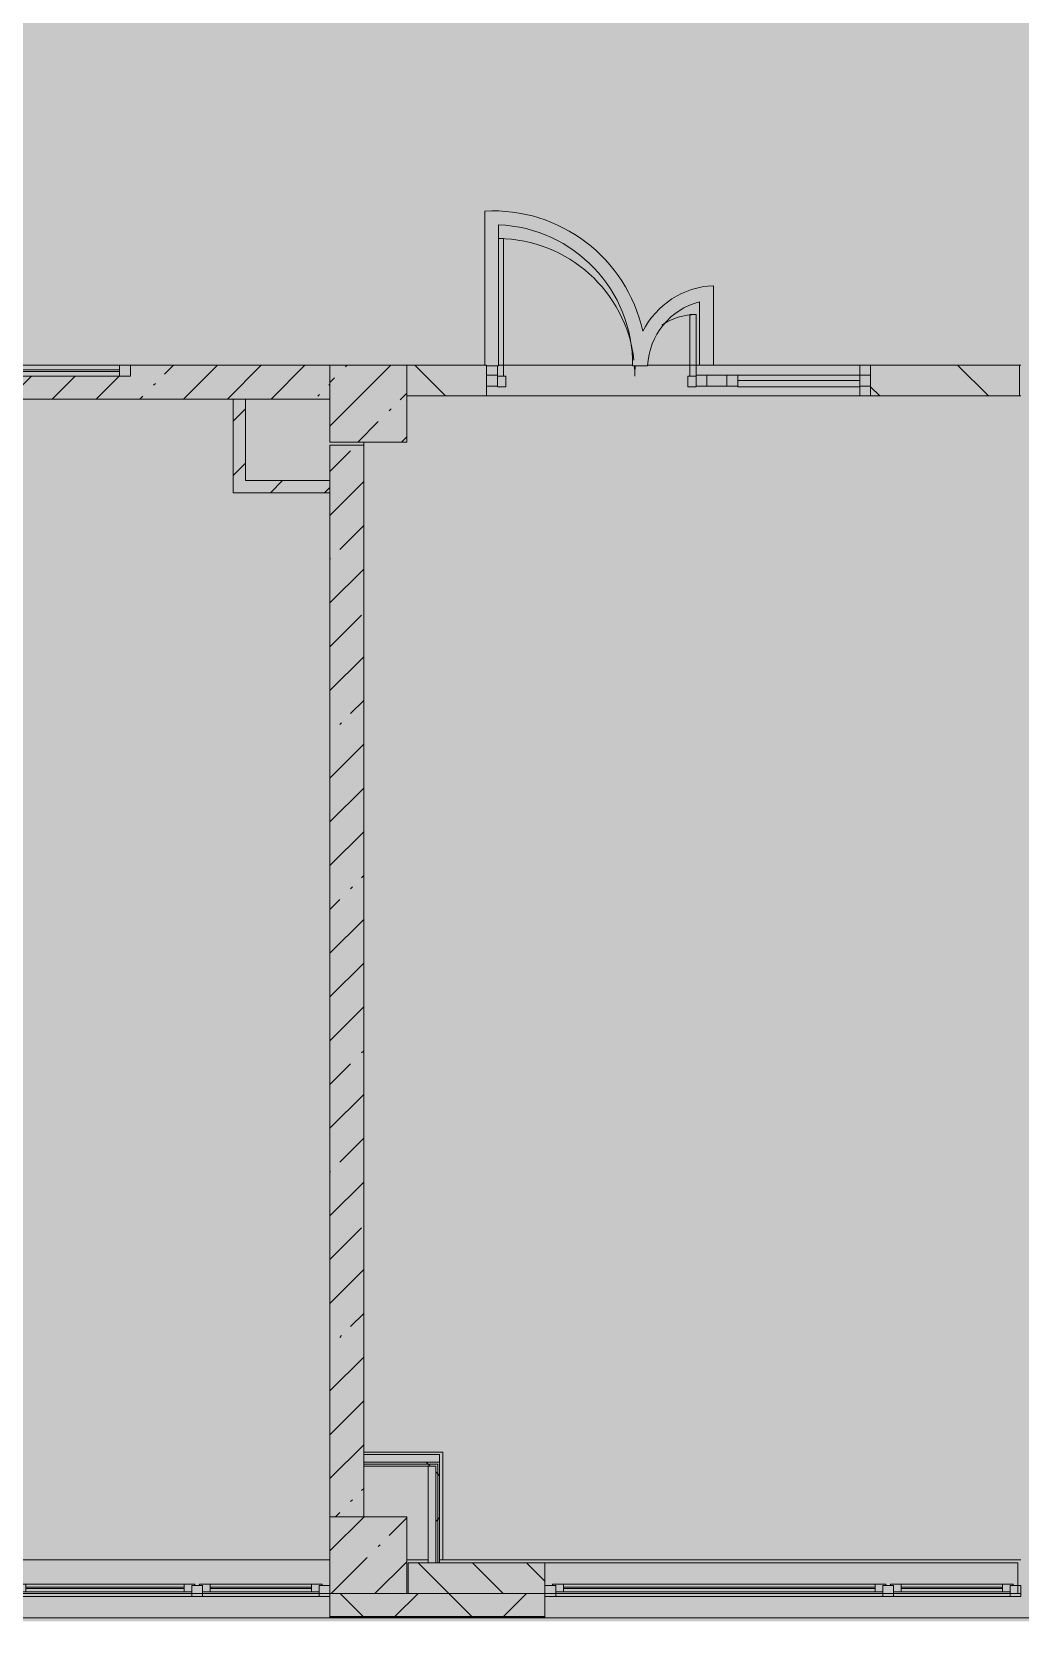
# Model space of a CAD drawing. Header units: millimetres. Extents: x 35157 to 232994, y -8553 to 29000.
# Drawn here: x 151452 to 157889, y -280 to 10072 of the extents above; entities that cross this region are included whole.
import ezdxf

# ---------------------------------------------------------------- set-up
doc = ezdxf.new("R2010")
doc.units = ezdxf.units.MM
doc.layers.add('A-DETL-GENF-2', color=7, linetype='Continuous', lineweight=9, true_color=0xc0c0c0, transparency=0.4)
for name, color, linetype, lineweight, true_color in [('A-DETL-GENF-5', 7, 'Continuous', 5, 0xb7b7b7), ('A-DOOR-4', 7, 'Continuous', 5, 0xe2e2e2), ('A-DOOR-5', 7, 'Continuous', 5, 0xb7b7b7), ('A-FLOR-2', 7, 'Continuous', 5, 0xb7b7b7), ('A-GLAZ-3', 7, 'Continuous', 5, 0x737373), ('A-GLAZ-CURT-3', 7, 'Continuous', 5, 0x737373), ('A-GLAZ-CWMG-4', 7, 'Continuous', 5, 0x737373), ('A-WALL-10', 7, 'Continuous', 9, 0x737373), ('A-WALL-11', 7, 'Continuous', 5, 0x737373), ('I-WALL-21', 7, 'Continuous', 5, 0xe7e7e7), ('I-WALL-24', 7, 'Continuous', 5, 0x737373), ('S-COLS-2', 7, 'Continuous', 5, 0x737373)]:
    doc.layers.add(name, color=color, linetype=linetype, lineweight=lineweight, true_color=true_color)
for name, color, linetype, lineweight in [('A-WALL-9', 7, 'Continuous', 5), ('I-WALL-23', 7, 'Continuous', 5), ('S-COLS-1', 7, 'Continuous', 5)]:
    doc.layers.add(name, color=color, linetype=linetype, lineweight=lineweight)
pattern_1 = [(45, (105984, 0), (-285.123, 285.123), []), (45, (106269.13, 0), (-285.123, 285.123), [504.031, -100.806, 16.764, -84.042])]
pattern_2 = [(45, (105984, 0), (-176.7767, 176.7767), [])]
pattern_3 = [(45, (105984, 0), (-530.33, 530.33), []), (135, (105984, 0), (-530.33, -530.33), [])]

# ---------------------------------------------------------------- blocks, each defined once
blk = doc.blocks.new('BSC_Колонна _Прямоугольная - 500х500-V72-2_4_2_птичка')
at = {"layer": 'S-COLS-1'}
h = blk.add_hatch(dxfattribs=at)
h.set_pattern_fill('FP_73', color=256, style=0, pattern_type=2)
h.set_pattern_definition([(45, (-47660, -7650), (-285.123, 285.123), []), (45, (-47374.88, -7650), (-285.123, 285.123), [504.031, -100.806, 16.764, -84.042])])
h.paths.add_polyline_path([(-250, -250), (250, -250), (250, 250), (-250, 250), (-250, 100)])
at = {"layer": 'S-COLS-2'}
for p, q in [((250, 250), (-250, 250)), ((-250, 250), (-250, -250)), ((250, -250), (250, 250)), ((-250, -250), (250, -250))]:
    blk.add_line(p, q, dxfattribs=at)
blk = doc.blocks.new('BSC_Колонна _Прямоугольная - 500х500-V79-2_4_2_птичка')
at = {"layer": 'S-COLS-1'}
h = blk.add_hatch(dxfattribs=at)
h.set_pattern_fill('FP_80', color=256, style=0, pattern_type=2)
h.set_pattern_definition([(45, (-47660, -150), (-285.123, 285.123), []), (45, (-47374.88, -150), (-285.123, 285.123), [504.031, -100.806, 16.764, -84.042])])
h.paths.add_polyline_path([(-250, -250), (250, -250), (250, 250), (-250, 250), (-250, 80)])
at = {"layer": 'S-COLS-2'}
for p, q in [((250, 250), (-250, 250)), ((-250, 250), (-250, -250)), ((250, -250), (250, 250)), ((-250, -250), (250, -250))]:
    blk.add_line(p, q, dxfattribs=at)
blk = doc.blocks.new('120_Окно_СКБ_2Ст - 120_Окно_СКБ_2Ст 3100х2500 _мал_ створка слева-2_-V112-2_4_2_птичка')
at = {"layer": 'A-GLAZ-3'}
for p, q in [((-1550, -127), (-1550, -57)), ((-1550, -57), (-1480, -57)), ((1550, -57), (-1550, -57)), ((-1480, -57), (-1480, -127)), ((-720, -87), (-1480, -87)), ((-1480, -87), (-1480, -127)), ((-1430, -137), (-1430, -87)), ((-770, -137), (-770, -87)), ((-720, -127), (-720, -57)), ((-720, -57), (-650, -57)), ((-720, -127), (-720, -87)), ((-650, -57), (-650, -127)), ((1480, -87), (-650, -87)), ((-650, -87), (-650, -127)), ((-600, -137), (-600, -87)), ((1430, -137), (1430, -87)), ((1480, -127), (1480, -57)), ((1480, -57), (1550, -57)), ((1480, -127), (1480, -87)), ((1550, -57), (1550, -127)), ((-1480, -127), (-1550, -127)), ((-1550, -127), (-1500, -127)), ((-1480, -127), (-1500, -127)), ((-1500, -127), (-1500, -137)), ((-1500, -137), (-700, -137)), ((-700, -137), (-1500, -137)), ((-1430, -107), (-770, -107)), ((-770, -117), (-1430, -117)), ((-650, -127), (-720, -127)), ((-700, -127), (-720, -127)), ((-700, -127), (-670, -127)), ((-700, -137), (-700, -127)), ((-650, -127), (-670, -127)), ((-670, -127), (-670, -137)), ((-670, -137), (1500, -137)), ((1500, -137), (-670, -137)), ((-600, -107), (1430, -107)), ((1430, -117), (-600, -117)), ((1550, -127), (1480, -127)), ((1500, -127), (1480, -127)), ((1500, -127), (1550, -127)), ((1500, -137), (1500, -127))]:
    blk.add_line(p, q, dxfattribs=at)
blk = doc.blocks.new('120_Окно_СКБ_2Ст - 120_Окно_СКБ_2Ст 2100х2500 _мал створка СЛЕВА_-V114-2_4_2_птичка')
at = {"layer": 'A-GLAZ-3'}
for p, q in [((-1050, -127), (-1050, -57)), ((-1050, -57), (-980, -57)), ((1050, -57), (-1050, -57)), ((-980, -57), (-980, -127)), ((-220, -87), (-980, -87)), ((-980, -87), (-980, -127)), ((-930, -137), (-930, -87)), ((-270, -137), (-270, -87)), ((-220, -127), (-220, -57)), ((-220, -57), (-150, -57)), ((-220, -127), (-220, -87)), ((-150, -57), (-150, -127)), ((980, -87), (-150, -87)), ((-150, -87), (-150, -127)), ((-100, -137), (-100, -87)), ((930, -137), (930, -87)), ((980, -127), (980, -57)), ((980, -57), (1050, -57)), ((980, -127), (980, -87)), ((1050, -57), (1050, -127)), ((-980, -127), (-1050, -127)), ((-1050, -127), (-1000, -127)), ((-980, -127), (-1000, -127)), ((-1000, -127), (-1000, -137)), ((-1000, -137), (-200, -137)), ((-200, -137), (-1000, -137)), ((-930, -107), (-270, -107)), ((-270, -117), (-930, -117)), ((-150, -127), (-220, -127)), ((-200, -127), (-220, -127)), ((-200, -127), (-170, -127)), ((-200, -137), (-200, -127)), ((-150, -127), (-170, -127)), ((-170, -127), (-170, -137)), ((-170, -137), (1000, -137)), ((1000, -137), (-170, -137)), ((-100, -107), (930, -107)), ((930, -117), (-100, -117)), ((1050, -127), (980, -127)), ((1000, -127), (980, -127)), ((1000, -127), (1050, -127)), ((1000, -137), (1000, -127))]:
    blk.add_line(p, q, dxfattribs=at)
blk = doc.blocks.new('120_Окно_СКБ_1Ст - 120_Окно_СКБ_1Ст 400х1200 EI30-24228621-2_4_2_птичка')
at = {"layer": 'A-GLAZ-3'}
for p, q in [((-600, 40), (-600, 110)), ((-600, 110), (-530, 110)), ((600, 110), (-600, 110)), ((-530, 110), (-530, 40)), ((530, 40), (530, 110)), ((530, 110), (600, 110)), ((600, 110), (600, 40)), ((-530, 40), (-600, 40)), ((-600, 40), (600, 40)), ((530, 80), (-530, 80)), ((530, 70), (-530, 70)), ((600, 40), (530, 40))]:
    blk.add_line(p, q, dxfattribs=at)
blk = doc.blocks.new('Прямоугольный импост - 50 x 70 мм-V224-2_4_2_птичка')
at = {"layer": 'A-GLAZ-CWMG-4'}
for p, q in [((-70, 35), (0, 35)), ((-70, -35), (-70, 35)), ((0, 35), (0, -35)), ((0, -35), (-70, -35))]:
    blk.add_line(p, q, dxfattribs=at)
blk = doc.blocks.new('Дверь_Витражная_остекление_ - ДВН_ДАО_Главный вход_1200 в свету-V232-2_4_2_птичка')
at = {"layer": 'A-DOOR-4'}
for points in [[(-639, 30), (-607, 30), (-607, 925), (-639, 925), (-639, 97), (-647, 97), (-647, 30)], [(647, 30), (647, 430), (607, 430), (607, 30)]]:
    blk.add_hatch(color=256, dxfattribs=at).paths.add_polyline_path(points)
at = {"layer": 'A-DETL-GENF-5'}
for p, q in [((-607, 925), (-639, 925)), ((-607, 30), (-607, 925)), ((647, 430), (607, 430)), ((607, 430), (607, 30)), ((647, 35), (647, 430)), ((-647, 97), (-647, 35)), ((-647, 30), (-607, 30)), ((-592, 30), (-647, 30)), ((-592, -40), (-592, 30)), ((592, -40), (592, 30)), ((592, 30), (647, 30)), ((607, 30), (647, 30)), ((-647, -40), (-592, -40)), ((647, -40), (592, -40))]:
    blk.add_line(p, q, dxfattribs=at)
at = {"layer": 'A-DOOR-5'}
for p, q in [((647, 430), (647, 35)), ((-647, 97), (-647, 35))]:
    blk.add_line(p, q, dxfattribs=at)
for centre, radius, start, end in [((-647, 30), 895, 6.6442, 89.4744), ((647, 30), 400, 90, 124.0488), ((-647, 30), 895, 360, 4.3606), ((647, 30), 400, 170.1518, 180)]:
    blk.add_arc(centre, radius, start, end, dxfattribs=at)
blk = doc.blocks.new('Системная панель - Стемалит - 40мм-V226-2_4_2_птичка')
at = {"layer": 'A-GLAZ-CURT-3'}
for p, q in [((65, 35), (-65, 35)), ((-65, 35), (-65, -35)), ((65, -35), (65, 35)), ((-65, -35), (65, -35))]:
    blk.add_line(p, q, dxfattribs=at)
blk = doc.blocks.new('Прямоугольный импост - 50 x 70 мм-V227-2_4_2_птичка')
at = {"layer": 'A-GLAZ-CWMG-4'}
for p, q in [((-35, 35), (35, 35)), ((-35, -35), (-35, 35)), ((35, 35), (35, -35)), ((35, -35), (-35, -35))]:
    blk.add_line(p, q, dxfattribs=at)
blk = doc.blocks.new('Прямоугольный импост - 50 x 70 мм-V228-2_4_2_птичка')
at = {"layer": 'A-GLAZ-CWMG-4'}
for p, q in [((0, 35), (-70, 35)), ((-70, 35), (-70, -35)), ((0, -35), (0, 35)), ((-70, -35), (0, -35))]:
    blk.add_line(p, q, dxfattribs=at)
blk = doc.blocks.new('Системная панель - Стекло - 40мм-V233-2_4_2_птичка')
at = {"layer": 'A-GLAZ-CURT-3'}
for p, q in [((397.5, 0), (-397.5, 0)), ((-397.5, 0), (-397.5, -40)), ((397.5, -40), (397.5, 0)), ((-397.5, -40), (397.5, -40))]:
    blk.add_line(p, q, dxfattribs=at)
blk = doc.blocks.new('Прямоугольный импост - 50 x 70 мм-V230-2_4_2_птичка')
at = {"layer": 'A-GLAZ-CWMG-4'}
for p, q in [((-35, 35), (35, 35)), ((-35, -35), (-35, 35)), ((35, 35), (35, -35)), ((35, -35), (-35, -35))]:
    blk.add_line(p, q, dxfattribs=at)
blk = doc.blocks.new('Прямоугольный импост - 50 x 70 мм-V231-2_4_2_птичка')
at = {"layer": 'A-GLAZ-CWMG-4'}
blk.add_line((41991, 7835), (41196, 7835), dxfattribs=at)

msp = doc.modelspace()

# ---------------------------------------------------------------- hatches: boundary and pattern name
at = {"layer": 'A-DETL-GENF-2'}
msp.add_hatch(color=256, dxfattribs=at).paths.add_polyline_path([(181824.9, -280), (181844, -280), (181844, 3300), (190844, 3300), (190844, 27350), (147894, 27350), (147894, 23778), (144744, 23778), (144744, -280), (180897.4, -280)])
at = {"layer": 'A-WALL-9'}
h = msp.add_hatch(dxfattribs=at)
h.set_pattern_fill('FP_99', color=256, style=0, pattern_type=2)
h.set_pattern_definition([(135, (105984, 0), (-176.7767, -176.7767), [])])
h.paths.add_polyline_path([(154794, -100), (154794, 100), (153904, 100), (153904, -100), (153999.3, -100)])
h = msp.add_hatch(dxfattribs=at)
h.set_pattern_fill('FP_89', color=256, style=0, pattern_type=2)
h.set_pattern_definition([(45, (105984, 0), (-353.5534, 353.5534), []), (135, (105984, 0), (-353.5534, -353.5534), [])])
h.paths.add_polyline_path([(181684, -250), (181684, -100), (177544, -100), (177544, -250), (180897.4, -250)])
h.paths.add_polyline_path([(175332.3, -250), (176644, -250), (176644, -100), (173044, -100), (173044, -250), (173477.3, -250)])
h.paths.add_polyline_path([(164794, -250), (164794, -100), (164044, -100), (164044, -250), (164202.1, -250)])
h.paths.add_polyline_path([(167912.1, -250), (168044, -250), (168044, -100), (166894, -100), (166894, -250), (166984.6, -250)])
h.paths.add_polyline_path([(162894, -250), (163144, -250), (163144, -100), (162394, -100), (162394, -250), (162810.8, -250)])
h.paths.add_polyline_path([(171144, -250), (172144, -250), (172144, -100), (171144, -100)])
h.paths.add_polyline_path([(159294, -250), (159294, -100), (157894, -100), (157894, -250), (158636.9, -250)])
h.paths.add_polyline_path([(154794, -250), (154794, -100), (153394, -100), (153394, -250), (153999.3, -250)])
h.paths.add_polyline_path([(151216.8, -250), (151294, -250), (151294, -100), (150920.3, -100), (150920.3, -250)])
h.paths.add_polyline_path([(148644, -250), (150020.3, -250), (150020.3, -100), (148644, -100)])
h.paths.add_polyline_path([(145054.9, -250), (145544, -250), (145544, -100), (144744, -100), (144747.9, -250), (145024, -250)])
at = {"layer": 'I-WALL-21'}
for points in [[(154108.1, 755), (154108.1, 805), (153614, 805), (153614, 755), (153999.3, 755)], [(154033.1, 100), (154083.1, 100), (154083.1, 730), (154033.1, 730), (154033.1, 230.5)]]:
    msp.add_hatch(color=256, dxfattribs=at).paths.add_polyline_path(points)
at = {"layer": 'I-WALL-23'}
h = msp.add_hatch(dxfattribs=at)
h.set_pattern_fill('FP_97', color=256, style=0, pattern_type=2)
h.set_pattern_definition(pattern_1)
h.paths.add_polyline_path([(151216.8, 7680), (153394, 7680), (153394, 7900), (152094, 7900), (152094, 7830), (150894, 7830), (150894, 7900), (149394, 7900), (149394, 7680), (150174, 7680)])
h = msp.add_hatch(dxfattribs=at)
h.set_pattern_fill('FP_100', color=256, style=0, pattern_type=2)
h.set_pattern_definition([(135, (105984, 0), (-353.5534, -353.5534), [])])
h.paths.add_polyline_path([(156914, 7700), (157884, 7700), (157884, 7900), (156914, 7900)])
h.paths.add_polyline_path([(153894, 7700), (154414, 7700), (154414, 7900), (153894, 7900), (153894, 7750.3)])
h = msp.add_hatch(dxfattribs=at)
h.set_pattern_fill('FP_101', color=256, style=0, pattern_type=2)
h.set_pattern_definition(pattern_2)
h.paths.add_polyline_path([(152844, 7070), (152844, 7680), (152764, 7680), (152764, 7070)])
h = msp.add_hatch(dxfattribs=at)
h.set_pattern_fill('FP_97', color=256, style=0, pattern_type=2)
h.set_pattern_definition(pattern_1)
h.paths.add_polyline_path([(153394, 400), (153614, 400), (153614, 7380), (153394, 7380), (153394, 554.7)])
h = msp.add_hatch(dxfattribs=at)
h.set_pattern_fill('FP_101', color=256, style=0, pattern_type=2)
h.set_pattern_definition(pattern_2)
h.paths.add_polyline_path([(153394, 7070), (153394, 7150), (152844, 7150), (152844, 7070), (153071.8, 7070)])
h = msp.add_hatch(dxfattribs=at)
h.set_pattern_fill('FP_188', color=256, style=0, pattern_type=2)
h.set_pattern_definition(pattern_3)
h.paths.add_polyline_path([(154095.6, 742.5), (154108.1, 742.5), (154108.1, 755), (153614, 755), (153614, 742.5), (153999.3, 742.5)])
h = msp.add_hatch(dxfattribs=at)
h.set_pattern_fill('FP_188', color=256, style=0, pattern_type=2)
h.set_pattern_definition(pattern_3)
h.paths.add_polyline_path([(154083.1, 730), (154095.6, 730), (154095.6, 742.5), (153614, 742.5), (153614, 730), (154033.1, 730)])
h = msp.add_hatch(dxfattribs=at)
h.set_pattern_fill('FP_188', color=256, style=0, pattern_type=2)
h.set_pattern_definition(pattern_3)
h.paths.add_polyline_path([(154095.6, 100), (154095.6, 730), (154083.1, 730), (154083.1, 100)])
h = msp.add_hatch(dxfattribs=at)
h.set_pattern_fill('FP_188', color=256, style=0, pattern_type=2)
h.set_pattern_definition(pattern_3)
h.paths.add_polyline_path([(154095.6, 100), (154108.1, 100), (154108.1, 742.5), (154095.6, 742.5), (154095.6, 230.5)])

# ---------------------------------------------------------------- linework, layer by layer
at = {"layer": 'A-FLOR-2'}
for p, q in [((154402.1, 8904.6), (154402.1, 7900)), ((154492.1, 7897), (154492.1, 8815.2)), ((155891, 7900), (155891, 8418.4)), ((155801, 8314.2), (155801, 7900)), ((154414, 7897), (154492.1, 7897)), ((154492.1, 7900), (155364.4, 7900)), ((155364.6, 7897), (155462.5, 7897)), ((155462.9, 7900), (156914, 7900)), ((156844, 7900), (155891, 7900)), ((156844, 7835), (156844, 7900)), ((157884, 7900), (157894, 7900)), ((156844, 7700), (156844, 7760)), ((157894, 7700), (157884, 7700)), ((153614, 7400), (153614, 7380)), ((153614, 820), (154128.1, 820)), ((154128.1, 820), (154128.1, 120))]:
    msp.add_line(p, q, dxfattribs=at)
for centre, radius, start, end in [((154454.6, 7906), 1000, 12.44956, 93.01125), ((154454.6, 7906), 910, 359.43333, 87.64026), ((155916, 7875), 544, 92.63401, 153.04618), ((155916, 7875), 454, 104.67311, 177.22246)]:
    msp.add_arc(centre, radius, start, end, dxfattribs=at)
at = {"layer": 'A-WALL-10'}
for p, q in [((152844, 7680), (152764, 7680)), ((153394, 7070), (153394, 7150)), ((153614, 805), (153614, 730)), ((153614, 755), (154108.1, 755)), ((153614, 742.5), (154095.6, 742.5)), ((154083.1, 730), (154033.1, 730)), ((154083.1, 100), (154083.1, 730)), ((154095.6, 100), (154095.6, 742.5)), ((153904, -100), (154794, -100)), ((153394, -250), (154794, -250)), ((153394, -253), (154794, -253))]:
    msp.add_line(p, q, dxfattribs=at)
at = {"layer": 'A-WALL-11'}
for p, q in [((153904, 100), (153904, -100)), ((153904, 100), (157874, 100)), ((154794, -258), (154794, 100)), ((157874, -100), (157874, 100)), ((153394, -100), (153394, -258)), ((153894, -100), (153904, -100)), ((164044, -258), (144746.9, -258))]:
    msp.add_line(p, q, dxfattribs=at)
at = {"layer": 'I-WALL-24'}
for p, q in [((153394, 7900), (152094, 7900)), ((154414, 7900), (153894, 7900)), ((154414, 7700), (154414, 7900)), ((154492.1, 7900), (155364.4, 7900)), ((155462.9, 7900), (155801, 7900)), ((156844, 7900), (157884, 7900)), ((156914, 7900), (156914, 7700)), ((157884, 7700), (157884, 7900)), ((150174, 7680), (152764, 7680)), ((152764, 7680), (152764, 7070)), ((152844, 7150), (152844, 7680)), ((152844, 7680), (153394, 7680)), ((157884, 7700), (153894, 7700)), ((153614, 7380), (153394, 7380)), ((153394, 7380), (153394, 7150)), ((153614, 805), (153614, 7380)), ((153394, 7150), (152844, 7150)), ((152764, 7070), (153394, 7070)), ((153394, 7070), (153394, 400)), ((154108.1, 805), (153614, 805)), ((153614, 400), (153614, 730)), ((153614, 730), (154033.1, 730)), ((154033.1, 730), (154033.1, 100)), ((154108.1, 100), (154108.1, 805)), ((149673.2, 120), (153394, 120)), ((153894, 120), (154033.1, 120)), ((154108.1, 120), (157894, 120)), ((153394, -100), (151294, -100)), ((157894, -100), (154794, -100))]:
    msp.add_line(p, q, dxfattribs=at)

# ---------------------------------------------------------------- block references
at = {"layer": 'A-DOOR-5'}
msp.add_blockref('Дверь_Витражная_остекление_ - ДВН_ДАО_Главный вход_1200 в свету-V232-2_4_2_птичка', (155131.5, 7800), dxfattribs=at)
at = {"layer": 'A-GLAZ-3'}
msp.add_blockref('120_Окно_СКБ_1Ст - 120_Окно_СКБ_1Ст 400х1200 EI30-24228621-2_4_2_птичка', (151494, 7790), dxfattribs=at)
at = {"layer": 'A-GLAZ-3', "rotation": 180}
for name, p in [('120_Окно_СКБ_2Ст - 120_Окно_СКБ_2Ст 2100х2500 _мал створка СЛЕВА_-V114-2_4_2_птичка', (152344, -175)), ('120_Окно_СКБ_2Ст - 120_Окно_СКБ_2Ст 3100х2500 _мал_ створка слева-2_-V112-2_4_2_птичка', (156344, -175))]:
    msp.add_blockref(name, p, dxfattribs=at)
at = {"layer": 'A-GLAZ-CURT-3'}
for name, p in [('Системная панель - Стемалит - 40мм-V226-2_4_2_птичка', (155914, 7800)), ('Системная панель - Стекло - 40мм-V233-2_4_2_птичка', (156446.5, 7800))]:
    msp.add_blockref(name, p, dxfattribs=at)
at = {"layer": 'A-GLAZ-CWMG-4', "rotation": 180}
msp.add_blockref('Прямоугольный импост - 50 x 70 мм-V228-2_4_2_птичка', (154414, 7800), dxfattribs=at)
at = {"layer": 'A-GLAZ-CWMG-4', "extrusion": (0, 0, -1), "rotation": 180}
for name, p in [('Прямоугольный импост - 50 x 70 мм-V227-2_4_2_птичка', (-155814, 7800)), ('Прямоугольный импост - 50 x 70 мм-V230-2_4_2_птичка', (-156014, 7800)), ('Прямоугольный импост - 50 x 70 мм-V224-2_4_2_птичка', (-156914, 7800))]:
    msp.add_blockref(name, p, dxfattribs=at)
at = {"layer": 'A-GLAZ-CWMG-4'}
msp.add_blockref('Прямоугольный импост - 50 x 70 мм-V231-2_4_2_птичка', (114853, 0), dxfattribs=at)
at = {"layer": 'S-COLS-2'}
for name, p in [('BSC_Колонна _Прямоугольная - 500х500-V72-2_4_2_птичка', (153644, 7650)), ('BSC_Колонна _Прямоугольная - 500х500-V79-2_4_2_птичка', (153644, 150))]:
    msp.add_blockref(name, p, dxfattribs=at)

doc.saveas('drawing.dxf')
